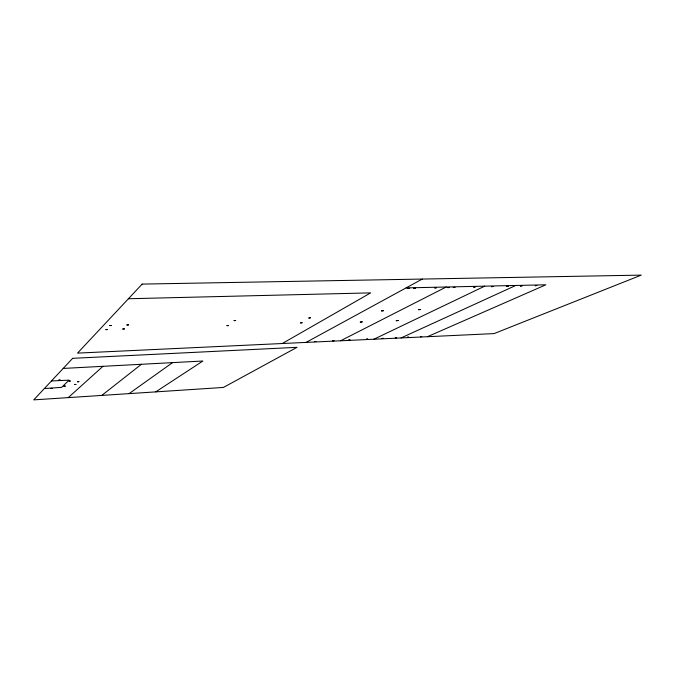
<?xml version="1.0" encoding="UTF-8"?>
<svg xmlns="http://www.w3.org/2000/svg" width="675" height="675" viewBox="0 0 675 675"><rect width="100%" height="100%" fill="white"/><g stroke="black" fill="none" stroke-linecap="round" stroke-linejoin="round"><path stroke-width="1.01" d="M68.259 397.617L102.963 366.323M101.79 395.415L141.412 364.281M129.077 393.626L172.564 362.627M155.731 391.88L202.88 361.015L63.197 368.432M282.277 343.524L370.668 292.874L128.436 298.747M306.053 342.411L422.297 279.062M340.554 340.791L446.175 287.01M373.95 339.221L484.709 286.158M401.034 337.956L515.767 285.466M427.418 336.715L545.847 284.799L406.072 287.904M44.373 388.53L61.602 387.366L69.095 380.135L51.435 380.987M300.603 322.92L302.096 322.734L300.603 322.92M308.846 318.009L310.365 317.824L308.846 318.009M314.449 341.634L315.79 341.474L314.449 341.634M50.735 388.496L52.034 388.387L50.735 388.496M58.801 380.168L60.151 380.059L58.801 380.168M332.75 340.782L334.074 340.613L332.8 340.748M63.948 386.218L65.247 386.108L63.948 386.218M69.137 381.147L70.47 381.038L69.196 381.113M74.596 384.522L75.887 384.413L74.596 384.522M77.549 381.755L78.865 381.645L77.549 381.755M348.747 340.04L350.063 339.871L348.806 339.998M360.298 322.11L362.213 321.865L360.298 322.11M105.891 329.636L107.553 329.527L105.891 329.636M109.78 325.586L111.468 325.477L109.78 325.586M366.466 339.213L367.765 339.044L366.525 339.171M381.552 310.922L383.543 310.669L381.552 310.922M122.774 329.003L124.419 328.894L122.774 329.003M126.9 324.979L128.571 324.869L126.9 324.979M407.869 288.562L409.497 288.368L407.869 288.562M381.957 338.487L383.248 338.327L381.957 338.487M413.598 288.436L415.226 288.233L413.598 288.436M396.267 320.726L398.149 320.498L396.267 320.726M395.322 337.863L396.605 337.702L395.322 337.863M418.635 309.69L420.593 309.445L418.635 309.69M434.801 287.955L436.413 287.761L434.894 287.904M407.388 337.298L408.662 337.137L407.455 337.264M447.77 287.668L449.364 287.466L447.862 287.609M453.279 287.542L454.874 287.348L453.279 287.542M420.424 336.69L421.689 336.53L420.424 336.69M473.656 287.077L475.234 286.892L473.656 287.077M491.425 286.681L492.986 286.487L491.425 286.681M227.003 325.637L228.521 325.536L227.003 325.637M234.107 320.608L235.651 320.507L234.107 320.608M72.655 358.324L33.75 399.878L223.408 387.442L297.017 347.33L72.655 358.324M142.147 284.099L77.532 353.118L494.066 333.593L641.25 275.122L142.147 284.099M506.706 286.335L508.25 286.149L506.706 286.335M520.467 286.023L522.003 285.837L520.467 286.023M535.3 285.694L536.819 285.5L535.3 285.694"/></g></svg>
